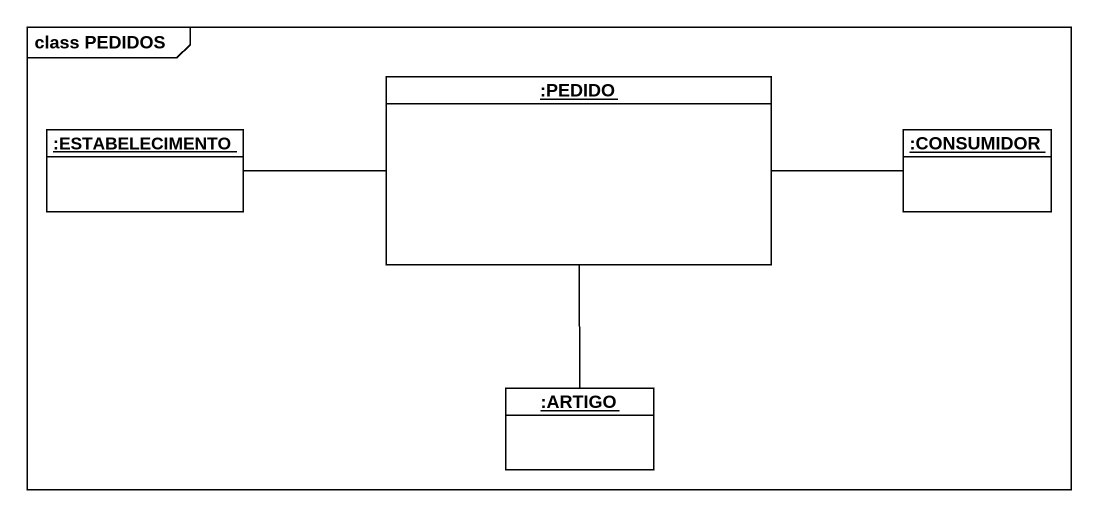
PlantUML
@startuml
mainframe class PEDIDOS
hide circle
hide empty members
object ":ESTABELECIMENTO" as ESTABELECIMENTO
object ":PEDIDO" as PEDIDO
object ":CONSUMIDOR" as CONSUMIDOR
object ":ARTIGO" as ARTIGO
ESTABELECIMENTO -right- PEDIDO
PEDIDO -right- CONSUMIDOR
PEDIDO -- ARTIGO
@enduml
